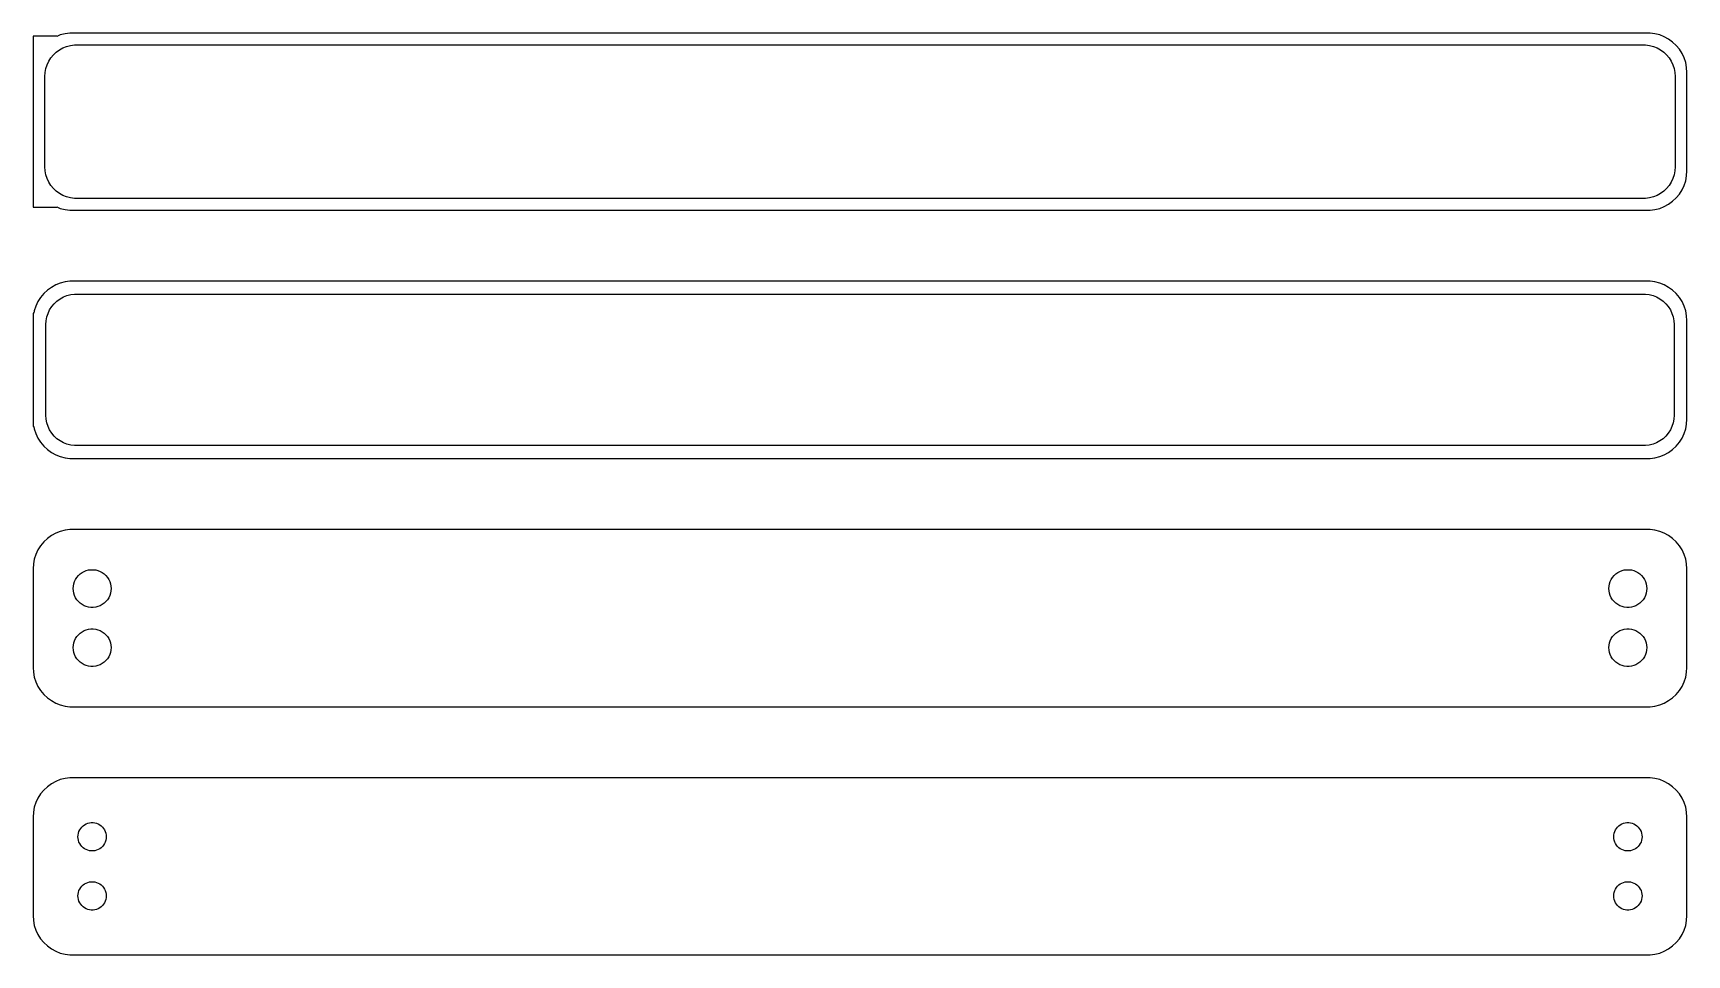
# Model space of a CAD drawing. Header units: metres. Extents: x -105 to 105, y 83 to 200.
import ezdxf

# ---------------------------------------------------------------- set-up
doc = ezdxf.new("R2010")
doc.units = ezdxf.units.M

msp = doc.modelspace()

# ---------------------------------------------------------------- linework, layer by layer
for p, q in [((-102, 199.865), (-105, 199.865)), ((-105, 199.865), (-105, 178.135)), ((-101.545, 200.005), (-102, 199.825)), ((-102, 199.825), (-102, 199.865)), ((-100.937, 200.161), (-101.545, 200.005)), ((-100.314, 200.24), (-100.937, 200.161)), ((100.314, 200.24), (-100.314, 200.24)), ((100.937, 200.161), (100.314, 200.24)), ((101.545, 200.005), (100.937, 200.161)), ((102.129, 199.774), (101.545, 200.005)), ((102.679, 199.472), (102.129, 199.774)), ((-102.736, 197.101), (-102.416, 197.488)), ((-102.416, 197.488), (-102.05, 197.832)), ((-102.05, 197.832), (-101.643, 198.127)), ((-101.643, 198.127), (-101.203, 198.369)), ((-101.203, 198.369), (-100.736, 198.554)), ((-100.736, 198.554), (-100.25, 198.679)), ((-100.25, 198.679), (-99.7512, 198.742)), ((-99.7512, 198.742), (99.7512, 198.742)), ((99.7512, 198.742), (100.25, 198.679)), ((100.25, 198.679), (100.736, 198.554)), ((100.736, 198.554), (101.203, 198.369)), ((101.203, 198.369), (101.643, 198.127)), ((101.643, 198.127), (102.05, 197.832)), ((102.05, 197.832), (102.416, 197.488)), ((102.416, 197.488), (102.736, 197.101)), ((103.187, 199.103), (102.679, 199.472)), ((103.645, 198.673), (103.187, 199.103)), ((104.045, 198.189), (103.645, 198.673)), ((104.382, 197.659), (104.045, 198.189)), ((104.649, 197.091), (104.382, 197.659)), ((-103.468, 195.251), (-103.374, 195.745)), ((-103.374, 195.745), (-103.219, 196.222)), ((-103.219, 196.222), (-103.005, 196.677)), ((-103.005, 196.677), (-102.736, 197.101)), ((102.736, 197.101), (103.005, 196.677)), ((103.005, 196.677), (103.219, 196.222)), ((103.219, 196.222), (103.374, 195.745)), ((103.374, 195.745), (103.468, 195.251)), ((104.843, 196.493), (104.649, 197.091)), ((104.961, 195.877), (104.843, 196.493)), ((105, 195.25), (104.961, 195.877)), ((-103.5, 194.75), (-103.468, 195.251)), ((-103.5, 183.25), (-103.5, 194.75)), ((103.468, 195.251), (103.5, 194.75)), ((103.5, 194.75), (103.5, 183.25)), ((105, 182.75), (105, 195.25)), ((-103.468, 182.749), (-103.5, 183.25)), ((-103.374, 182.255), (-103.468, 182.749)), ((103.468, 182.749), (103.374, 182.255)), ((103.5, 183.25), (103.468, 182.749)), ((104.961, 182.123), (105, 182.75)), ((-103.219, 181.778), (-103.374, 182.255)), ((-103.005, 181.323), (-103.219, 181.778)), ((-102.736, 180.899), (-103.005, 181.323)), ((-102.416, 180.512), (-102.736, 180.899)), ((102.736, 180.899), (102.416, 180.512)), ((103.005, 181.323), (102.736, 180.899)), ((103.219, 181.778), (103.005, 181.323)), ((103.374, 182.255), (103.219, 181.778)), ((104.382, 180.341), (104.649, 180.909)), ((104.649, 180.909), (104.843, 181.507)), ((104.843, 181.507), (104.961, 182.123)), ((-102.05, 180.168), (-102.416, 180.512)), ((-101.643, 179.873), (-102.05, 180.168)), ((-101.203, 179.631), (-101.643, 179.873)), ((-100.736, 179.446), (-101.203, 179.631)), ((-100.25, 179.321), (-100.736, 179.446)), ((-99.7512, 179.258), (-100.25, 179.321)), ((99.7512, 179.258), (-99.7512, 179.258)), ((100.25, 179.321), (99.7512, 179.258)), ((100.736, 179.446), (100.25, 179.321)), ((101.203, 179.631), (100.736, 179.446)), ((101.643, 179.873), (101.203, 179.631)), ((102.05, 180.168), (101.643, 179.873)), ((102.416, 180.512), (102.05, 180.168)), ((102.129, 178.226), (102.679, 178.528)), ((102.679, 178.528), (103.187, 178.897)), ((103.187, 178.897), (103.645, 179.327)), ((103.645, 179.327), (104.045, 179.811)), ((104.045, 179.811), (104.382, 180.341)), ((-105, 178.135), (-102, 178.135)), ((-102, 178.135), (-102, 178.175)), ((-102, 178.175), (-101.545, 177.995)), ((-101.545, 177.995), (-100.937, 177.839)), ((-100.937, 177.839), (-100.314, 177.76)), ((-100.314, 177.76), (100.314, 177.76)), ((100.314, 177.76), (100.937, 177.839)), ((100.937, 177.839), (101.545, 177.995)), ((101.545, 177.995), (102.129, 178.226)), ((-102.129, 168.274), (-102.679, 167.972)), ((-101.545, 168.505), (-102.129, 168.274)), ((-100.937, 168.661), (-101.545, 168.505)), ((-100.314, 168.74), (-100.937, 168.661)), ((100.314, 168.74), (-100.314, 168.74)), ((100.937, 168.661), (100.314, 168.74)), ((101.545, 168.505), (100.937, 168.661)), ((102.129, 168.274), (101.545, 168.505)), ((102.679, 167.972), (102.129, 168.274)), ((-104.382, 166.159), (-104.649, 165.591)), ((-104.045, 166.689), (-104.382, 166.159)), ((-103.645, 167.173), (-104.045, 166.689)), ((-103.187, 167.603), (-103.645, 167.173)), ((-102.679, 167.972), (-103.187, 167.603)), ((-102.633, 165.526), (-102.323, 165.901)), ((-102.323, 165.901), (-101.969, 166.234)), ((-101.969, 166.234), (-101.575, 166.52)), ((-101.575, 166.52), (-101.149, 166.754)), ((-101.149, 166.754), (-100.697, 166.933)), ((-100.697, 166.933), (-100.226, 167.054)), ((-100.226, 167.054), (-99.7432, 167.115)), ((-99.7432, 167.115), (99.7432, 167.115)), ((99.7432, 167.115), (100.226, 167.054)), ((100.226, 167.054), (100.697, 166.933)), ((100.697, 166.933), (101.149, 166.754)), ((101.149, 166.754), (101.575, 166.52)), ((101.575, 166.52), (101.969, 166.234)), ((101.969, 166.234), (102.323, 165.901)), ((102.323, 165.901), (102.633, 165.526)), ((103.187, 167.603), (102.679, 167.972)), ((103.645, 167.173), (103.187, 167.603)), ((104.045, 166.689), (103.645, 167.173)), ((104.382, 166.159), (104.045, 166.689)), ((104.649, 165.591), (104.382, 166.159)), ((-104.9, 164.694), (-105, 164.694)), ((-105, 164.694), (-105, 150.306)), ((-104.843, 164.993), (-104.9, 164.694)), ((-104.649, 165.591), (-104.843, 164.993)), ((-103.342, 163.735), (-103.251, 164.213)), ((-103.251, 164.213), (-103.101, 164.676)), ((-103.101, 164.676), (-102.894, 165.116)), ((-102.894, 165.116), (-102.633, 165.526)), ((102.633, 165.526), (102.894, 165.116)), ((102.894, 165.116), (103.101, 164.676)), ((103.101, 164.676), (103.251, 164.213)), ((103.251, 164.213), (103.342, 163.735)), ((104.843, 164.993), (104.649, 165.591)), ((104.961, 164.377), (104.843, 164.993)), ((105, 163.75), (104.961, 164.377)), ((-103.373, 163.25), (-103.342, 163.735)), ((-103.373, 151.75), (-103.373, 163.25)), ((103.342, 163.735), (103.373, 163.25)), ((103.373, 163.25), (103.373, 151.75)), ((105, 151.25), (105, 163.75)), ((-103.342, 151.265), (-103.373, 151.75)), ((-103.251, 150.787), (-103.342, 151.265)), ((103.342, 151.265), (103.251, 150.787)), ((103.373, 151.75), (103.342, 151.265)), ((104.961, 150.623), (105, 151.25)), ((-105, 150.306), (-104.9, 150.306)), ((-104.9, 150.306), (-104.843, 150.007)), ((-104.843, 150.007), (-104.649, 149.409)), ((-104.649, 149.409), (-104.382, 148.841)), ((-103.101, 150.324), (-103.251, 150.787)), ((-102.894, 149.884), (-103.101, 150.324)), ((-102.633, 149.474), (-102.894, 149.884)), ((-102.323, 149.099), (-102.633, 149.474)), ((102.633, 149.474), (102.323, 149.099)), ((102.894, 149.884), (102.633, 149.474)), ((103.101, 150.324), (102.894, 149.884)), ((103.251, 150.787), (103.101, 150.324)), ((104.382, 148.841), (104.649, 149.409)), ((104.649, 149.409), (104.843, 150.007)), ((104.843, 150.007), (104.961, 150.623)), ((-104.382, 148.841), (-104.045, 148.311)), ((-104.045, 148.311), (-103.645, 147.827)), ((-103.645, 147.827), (-103.187, 147.397)), ((-103.187, 147.397), (-102.679, 147.028)), ((-102.679, 147.028), (-102.129, 146.726)), ((-101.969, 148.766), (-102.323, 149.099)), ((-101.575, 148.48), (-101.969, 148.766)), ((-101.149, 148.246), (-101.575, 148.48)), ((-100.697, 148.067), (-101.149, 148.246)), ((-100.226, 147.946), (-100.697, 148.067)), ((-99.7432, 147.885), (-100.226, 147.946)), ((99.7432, 147.885), (-99.7432, 147.885)), ((100.226, 147.946), (99.7432, 147.885)), ((100.697, 148.067), (100.226, 147.946)), ((101.149, 148.246), (100.697, 148.067)), ((101.575, 148.48), (101.149, 148.246)), ((101.969, 148.766), (101.575, 148.48)), ((102.323, 149.099), (101.969, 148.766)), ((102.129, 146.726), (102.679, 147.028)), ((102.679, 147.028), (103.187, 147.397)), ((103.187, 147.397), (103.645, 147.827)), ((103.645, 147.827), (104.045, 148.311)), ((104.045, 148.311), (104.382, 148.841)), ((-102.129, 146.726), (-101.545, 146.495)), ((-101.545, 146.495), (-100.937, 146.339)), ((-100.937, 146.339), (-100.314, 146.26)), ((-100.314, 146.26), (100.314, 146.26)), ((100.314, 146.26), (100.937, 146.339)), ((100.937, 146.339), (101.545, 146.495)), ((101.545, 146.495), (102.129, 146.726)), ((-102.129, 136.774), (-102.679, 136.472)), ((-101.545, 137.005), (-102.129, 136.774)), ((-100.937, 137.161), (-101.545, 137.005)), ((-100.314, 137.24), (-100.937, 137.161)), ((100.314, 137.24), (-100.314, 137.24)), ((100.937, 137.161), (100.314, 137.24)), ((101.545, 137.005), (100.937, 137.161)), ((102.129, 136.774), (101.545, 137.005)), ((102.679, 136.472), (102.129, 136.774)), ((-104.382, 134.659), (-104.649, 134.091)), ((-104.045, 135.189), (-104.382, 134.659)), ((-103.645, 135.673), (-104.045, 135.189)), ((-103.187, 136.103), (-103.645, 135.673)), ((-102.679, 136.472), (-103.187, 136.103)), ((103.187, 136.103), (102.679, 136.472)), ((103.645, 135.673), (103.187, 136.103)), ((104.045, 135.189), (103.645, 135.673)), ((104.382, 134.659), (104.045, 135.189)), ((104.649, 134.091), (104.382, 134.659)), ((-104.961, 132.877), (-105, 132.25)), ((-104.843, 133.493), (-104.961, 132.877)), ((-104.649, 134.091), (-104.843, 133.493)), ((104.843, 133.493), (104.649, 134.091)), ((104.961, 132.877), (104.843, 133.493)), ((105, 132.25), (104.961, 132.877)), ((-105, 132.25), (-105, 119.75)), ((-99.8811, 130.051), (-99.8246, 130.347)), ((-99.8246, 130.347), (-99.7315, 130.633)), ((-99.7315, 130.633), (-99.6031, 130.906)), ((-99.6031, 130.906), (-99.4416, 131.161)), ((-99.4416, 131.161), (-99.2495, 131.393)), ((-99.2495, 131.393), (-99.0298, 131.599)), ((-99.0298, 131.599), (-98.786, 131.776)), ((-98.786, 131.776), (-98.5219, 131.922)), ((-98.5219, 131.922), (-98.2416, 132.033)), ((-98.2416, 132.033), (-97.9497, 132.107)), ((-97.9497, 132.107), (-97.6507, 132.145)), ((-97.6507, 132.145), (-97.3493, 132.145)), ((-97.3493, 132.145), (-97.0503, 132.107)), ((-97.0503, 132.107), (-96.7584, 132.033)), ((-96.7584, 132.033), (-96.4781, 131.922)), ((-96.4781, 131.922), (-96.214, 131.776)), ((-96.214, 131.776), (-95.9702, 131.599)), ((-95.9702, 131.599), (-95.7505, 131.393)), ((-95.7505, 131.393), (-95.5583, 131.161)), ((-95.5583, 131.161), (-95.3969, 130.906)), ((-95.3969, 130.906), (-95.2685, 130.633)), ((-95.2685, 130.633), (-95.1754, 130.347)), ((-95.1754, 130.347), (-95.1189, 130.051)), ((95.1189, 130.051), (95.1754, 130.347)), ((95.1754, 130.347), (95.2685, 130.633)), ((95.2685, 130.633), (95.3969, 130.906)), ((95.3969, 130.906), (95.5583, 131.161)), ((95.5583, 131.161), (95.7505, 131.393)), ((95.7505, 131.393), (95.9702, 131.599)), ((95.9702, 131.599), (96.214, 131.776)), ((96.214, 131.776), (96.4781, 131.922)), ((96.4781, 131.922), (96.7584, 132.033)), ((96.7584, 132.033), (97.0503, 132.107)), ((97.0503, 132.107), (97.3493, 132.145)), ((97.3493, 132.145), (97.6507, 132.145)), ((97.6507, 132.145), (97.9497, 132.107)), ((97.9497, 132.107), (98.2416, 132.033)), ((98.2416, 132.033), (98.5219, 131.922)), ((98.5219, 131.922), (98.786, 131.776)), ((98.786, 131.776), (99.0298, 131.599)), ((99.0298, 131.599), (99.2495, 131.393)), ((99.2495, 131.393), (99.4416, 131.161)), ((99.4416, 131.161), (99.6031, 130.906)), ((99.6031, 130.906), (99.7315, 130.633)), ((99.7315, 130.633), (99.8246, 130.347)), ((99.8246, 130.347), (99.8811, 130.051)), ((105, 119.75), (105, 132.25)), ((-99.9, 129.75), (-99.8811, 130.051)), ((-99.8811, 129.449), (-99.9, 129.75)), ((-99.8246, 129.153), (-99.8811, 129.449)), ((-99.7315, 128.867), (-99.8246, 129.153)), ((-99.6031, 128.594), (-99.7315, 128.867)), ((-99.4416, 128.339), (-99.6031, 128.594)), ((-99.2495, 128.107), (-99.4416, 128.339)), ((-99.0298, 127.901), (-99.2495, 128.107)), ((-95.7505, 128.107), (-95.9702, 127.901)), ((-95.5583, 128.339), (-95.7505, 128.107)), ((-95.3969, 128.594), (-95.5583, 128.339)), ((-95.2685, 128.867), (-95.3969, 128.594)), ((-95.1754, 129.153), (-95.2685, 128.867)), ((-95.1189, 129.449), (-95.1754, 129.153)), ((-95.1189, 130.051), (-95.1, 129.75)), ((-95.1, 129.75), (-95.1189, 129.449)), ((95.1, 129.75), (95.1189, 130.051)), ((95.1189, 129.449), (95.1, 129.75)), ((95.1754, 129.153), (95.1189, 129.449)), ((95.2685, 128.867), (95.1754, 129.153)), ((95.3969, 128.594), (95.2685, 128.867)), ((95.5583, 128.339), (95.3969, 128.594)), ((95.7505, 128.107), (95.5583, 128.339)), ((95.9702, 127.901), (95.7505, 128.107)), ((99.2495, 128.107), (99.0298, 127.901)), ((99.4416, 128.339), (99.2495, 128.107)), ((99.6031, 128.594), (99.4416, 128.339)), ((99.7315, 128.867), (99.6031, 128.594)), ((99.8246, 129.153), (99.7315, 128.867)), ((99.8811, 129.449), (99.8246, 129.153)), ((99.8811, 130.051), (99.9, 129.75)), ((99.9, 129.75), (99.8811, 129.449)), ((-98.786, 127.724), (-99.0298, 127.901)), ((-98.5219, 127.578), (-98.786, 127.724)), ((-98.2416, 127.467), (-98.5219, 127.578)), ((-97.9497, 127.393), (-98.2416, 127.467)), ((-97.6507, 127.355), (-97.9497, 127.393)), ((-97.3493, 127.355), (-97.6507, 127.355)), ((-97.0503, 127.393), (-97.3493, 127.355)), ((-96.7584, 127.467), (-97.0503, 127.393)), ((-96.4781, 127.578), (-96.7584, 127.467)), ((-96.214, 127.724), (-96.4781, 127.578)), ((-95.9702, 127.901), (-96.214, 127.724)), ((96.214, 127.724), (95.9702, 127.901)), ((96.4781, 127.578), (96.214, 127.724)), ((96.7584, 127.467), (96.4781, 127.578)), ((97.0503, 127.393), (96.7584, 127.467)), ((97.3493, 127.355), (97.0503, 127.393)), ((97.6507, 127.355), (97.3493, 127.355)), ((97.9497, 127.393), (97.6507, 127.355)), ((98.2416, 127.467), (97.9497, 127.393)), ((98.5219, 127.578), (98.2416, 127.467)), ((98.786, 127.724), (98.5219, 127.578)), ((99.0298, 127.901), (98.786, 127.724)), ((-99.2495, 123.893), (-99.0298, 124.099)), ((-99.0298, 124.099), (-98.786, 124.276)), ((-98.786, 124.276), (-98.5219, 124.422)), ((-98.5219, 124.422), (-98.2416, 124.533)), ((-98.2416, 124.533), (-97.9497, 124.607)), ((-97.9497, 124.607), (-97.6507, 124.645)), ((-97.6507, 124.645), (-97.3493, 124.645)), ((-97.3493, 124.645), (-97.0503, 124.607)), ((-97.0503, 124.607), (-96.7584, 124.533)), ((-96.7584, 124.533), (-96.4781, 124.422)), ((-96.4781, 124.422), (-96.214, 124.276)), ((-96.214, 124.276), (-95.9702, 124.099)), ((-95.9702, 124.099), (-95.7505, 123.893)), ((95.7505, 123.893), (95.9702, 124.099)), ((95.9702, 124.099), (96.214, 124.276)), ((96.214, 124.276), (96.4781, 124.422)), ((96.4781, 124.422), (96.7584, 124.533)), ((96.7584, 124.533), (97.0503, 124.607)), ((97.0503, 124.607), (97.3493, 124.645)), ((97.3493, 124.645), (97.6507, 124.645)), ((97.6507, 124.645), (97.9497, 124.607)), ((97.9497, 124.607), (98.2416, 124.533)), ((98.2416, 124.533), (98.5219, 124.422)), ((98.5219, 124.422), (98.786, 124.276)), ((98.786, 124.276), (99.0298, 124.099)), ((99.0298, 124.099), (99.2495, 123.893)), ((-99.9, 122.25), (-99.8811, 122.551)), ((-99.8811, 121.949), (-99.9, 122.25)), ((-99.8811, 122.551), (-99.8246, 122.847)), ((-99.8246, 121.653), (-99.8811, 121.949)), ((-99.8246, 122.847), (-99.7315, 123.133)), ((-99.7315, 123.133), (-99.6031, 123.406)), ((-99.6031, 123.406), (-99.4416, 123.661)), ((-99.4416, 123.661), (-99.2495, 123.893)), ((-95.7505, 123.893), (-95.5583, 123.661)), ((-95.5583, 123.661), (-95.3969, 123.406)), ((-95.3969, 123.406), (-95.2685, 123.133)), ((-95.2685, 123.133), (-95.1754, 122.847)), ((-95.1754, 122.847), (-95.1189, 122.551)), ((-95.1189, 121.949), (-95.1754, 121.653)), ((-95.1189, 122.551), (-95.1, 122.25)), ((-95.1, 122.25), (-95.1189, 121.949)), ((95.1, 122.25), (95.1189, 122.551)), ((95.1189, 121.949), (95.1, 122.25)), ((95.1189, 122.551), (95.1754, 122.847)), ((95.1754, 121.653), (95.1189, 121.949)), ((95.1754, 122.847), (95.2685, 123.133)), ((95.2685, 123.133), (95.3969, 123.406)), ((95.3969, 123.406), (95.5583, 123.661)), ((95.5583, 123.661), (95.7505, 123.893)), ((99.2495, 123.893), (99.4416, 123.661)), ((99.4416, 123.661), (99.6031, 123.406)), ((99.6031, 123.406), (99.7315, 123.133)), ((99.7315, 123.133), (99.8246, 122.847)), ((99.8246, 122.847), (99.8811, 122.551)), ((99.8811, 121.949), (99.8246, 121.653)), ((99.8811, 122.551), (99.9, 122.25)), ((99.9, 122.25), (99.8811, 121.949)), ((-105, 119.75), (-104.961, 119.123)), ((-99.7315, 121.367), (-99.8246, 121.653)), ((-99.6031, 121.094), (-99.7315, 121.367)), ((-99.4416, 120.839), (-99.6031, 121.094)), ((-99.2495, 120.607), (-99.4416, 120.839)), ((-99.0298, 120.401), (-99.2495, 120.607)), ((-98.786, 120.224), (-99.0298, 120.401)), ((-98.5219, 120.078), (-98.786, 120.224)), ((-98.2416, 119.967), (-98.5219, 120.078)), ((-97.9497, 119.893), (-98.2416, 119.967)), ((-97.6507, 119.855), (-97.9497, 119.893)), ((-97.3493, 119.855), (-97.6507, 119.855)), ((-97.0503, 119.893), (-97.3493, 119.855)), ((-96.7584, 119.967), (-97.0503, 119.893)), ((-96.4781, 120.078), (-96.7584, 119.967)), ((-96.214, 120.224), (-96.4781, 120.078)), ((-95.9702, 120.401), (-96.214, 120.224)), ((-95.7505, 120.607), (-95.9702, 120.401)), ((-95.5583, 120.839), (-95.7505, 120.607)), ((-95.3969, 121.094), (-95.5583, 120.839)), ((-95.2685, 121.367), (-95.3969, 121.094)), ((-95.1754, 121.653), (-95.2685, 121.367)), ((95.2685, 121.367), (95.1754, 121.653)), ((95.3969, 121.094), (95.2685, 121.367)), ((95.5583, 120.839), (95.3969, 121.094)), ((95.7505, 120.607), (95.5583, 120.839)), ((95.9702, 120.401), (95.7505, 120.607)), ((96.214, 120.224), (95.9702, 120.401)), ((96.4781, 120.078), (96.214, 120.224)), ((96.7584, 119.967), (96.4781, 120.078)), ((97.0503, 119.893), (96.7584, 119.967)), ((97.3493, 119.855), (97.0503, 119.893)), ((97.6507, 119.855), (97.3493, 119.855)), ((97.9497, 119.893), (97.6507, 119.855)), ((98.2416, 119.967), (97.9497, 119.893)), ((98.5219, 120.078), (98.2416, 119.967)), ((98.786, 120.224), (98.5219, 120.078)), ((99.0298, 120.401), (98.786, 120.224)), ((99.2495, 120.607), (99.0298, 120.401)), ((99.4416, 120.839), (99.2495, 120.607)), ((99.6031, 121.094), (99.4416, 120.839)), ((99.7315, 121.367), (99.6031, 121.094)), ((99.8246, 121.653), (99.7315, 121.367)), ((104.961, 119.123), (105, 119.75)), ((-104.961, 119.123), (-104.843, 118.507)), ((-104.843, 118.507), (-104.649, 117.909)), ((-104.649, 117.909), (-104.382, 117.341)), ((104.382, 117.341), (104.649, 117.909)), ((104.649, 117.909), (104.843, 118.507)), ((104.843, 118.507), (104.961, 119.123)), ((-104.382, 117.341), (-104.045, 116.811)), ((-104.045, 116.811), (-103.645, 116.327)), ((-103.645, 116.327), (-103.187, 115.897)), ((-103.187, 115.897), (-102.679, 115.528)), ((-102.679, 115.528), (-102.129, 115.226)), ((102.129, 115.226), (102.679, 115.528)), ((102.679, 115.528), (103.187, 115.897)), ((103.187, 115.897), (103.645, 116.327)), ((103.645, 116.327), (104.045, 116.811)), ((104.045, 116.811), (104.382, 117.341)), ((-102.129, 115.226), (-101.545, 114.995)), ((-101.545, 114.995), (-100.937, 114.839)), ((-100.937, 114.839), (-100.314, 114.76)), ((-100.314, 114.76), (100.314, 114.76)), ((100.314, 114.76), (100.937, 114.839)), ((100.937, 114.839), (101.545, 114.995)), ((101.545, 114.995), (102.129, 115.226)), ((-102.129, 105.274), (-102.679, 104.972)), ((-101.545, 105.505), (-102.129, 105.274)), ((-100.937, 105.661), (-101.545, 105.505)), ((-100.314, 105.74), (-100.937, 105.661)), ((100.314, 105.74), (-100.314, 105.74)), ((100.937, 105.661), (100.314, 105.74)), ((101.545, 105.505), (100.937, 105.661)), ((102.129, 105.274), (101.545, 105.505)), ((102.679, 104.972), (102.129, 105.274)), ((-104.382, 103.159), (-104.649, 102.591)), ((-104.045, 103.689), (-104.382, 103.159)), ((-103.645, 104.173), (-104.045, 103.689)), ((-103.187, 104.603), (-103.645, 104.173)), ((-102.679, 104.972), (-103.187, 104.603)), ((103.187, 104.603), (102.679, 104.972)), ((103.645, 104.173), (103.187, 104.603)), ((104.045, 103.689), (103.645, 104.173)), ((104.382, 103.159), (104.045, 103.689)), ((104.649, 102.591), (104.382, 103.159)), ((-104.961, 101.377), (-105, 100.75)), ((-104.843, 101.993), (-104.961, 101.377)), ((-104.649, 102.591), (-104.843, 101.993)), ((104.843, 101.993), (104.649, 102.591)), ((104.961, 101.377), (104.843, 101.993)), ((105, 100.75), (104.961, 101.377)), ((-105, 100.75), (-105, 88.25)), ((-99.2434, 98.6976), (-99.1736, 98.9126)), ((-99.1736, 98.9126), (-99.0773, 99.1171)), ((-99.0773, 99.1171), (-98.9562, 99.308)), ((-98.9562, 99.308), (-98.8121, 99.4822)), ((-98.8121, 99.4822), (-98.6474, 99.6369)), ((-98.6474, 99.6369), (-98.4645, 99.7698)), ((-98.4645, 99.7698), (-98.2664, 99.8787)), ((-98.2664, 99.8787), (-98.0562, 99.9619)), ((-98.0562, 99.9619), (-97.8373, 100.018)), ((-97.8373, 100.018), (-97.613, 100.046)), ((-97.613, 100.046), (-97.387, 100.046)), ((-97.387, 100.046), (-97.1627, 100.018)), ((-97.1627, 100.018), (-96.9438, 99.9619)), ((-96.9438, 99.9619), (-96.7336, 99.8787)), ((-96.7336, 99.8787), (-96.5355, 99.7698)), ((-96.5355, 99.7698), (-96.3526, 99.6369)), ((-96.3526, 99.6369), (-96.1879, 99.4822)), ((-96.1879, 99.4822), (-96.0438, 99.308)), ((-96.0438, 99.308), (-95.9226, 99.1171)), ((-95.9226, 99.1171), (-95.8264, 98.9126)), ((-95.8264, 98.9126), (-95.7565, 98.6976)), ((95.7565, 98.6976), (95.8264, 98.9126)), ((95.8264, 98.9126), (95.9226, 99.1171)), ((95.9226, 99.1171), (96.0438, 99.308)), ((96.0438, 99.308), (96.1879, 99.4822)), ((96.1879, 99.4822), (96.3526, 99.6369)), ((96.3526, 99.6369), (96.5355, 99.7698)), ((96.5355, 99.7698), (96.7336, 99.8787)), ((96.7336, 99.8787), (96.9438, 99.9619)), ((96.9438, 99.9619), (97.1627, 100.018)), ((97.1627, 100.018), (97.387, 100.046)), ((97.387, 100.046), (97.613, 100.046)), ((97.613, 100.046), (97.8373, 100.018)), ((97.8373, 100.018), (98.0562, 99.9619)), ((98.0562, 99.9619), (98.2664, 99.8787)), ((98.2664, 99.8787), (98.4645, 99.7698)), ((98.4645, 99.7698), (98.6474, 99.6369)), ((98.6474, 99.6369), (98.8121, 99.4822)), ((98.8121, 99.4822), (98.9562, 99.308)), ((98.9562, 99.308), (99.0773, 99.1171)), ((99.0773, 99.1171), (99.1736, 98.9126)), ((99.1736, 98.9126), (99.2434, 98.6976)), ((105, 88.25), (105, 100.75)), ((-99.3, 98.25), (-99.2858, 98.4756)), ((-99.2858, 98.0244), (-99.3, 98.25)), ((-99.2858, 98.4756), (-99.2434, 98.6976)), ((-99.2434, 97.8024), (-99.2858, 98.0244)), ((-99.1736, 97.5874), (-99.2434, 97.8024)), ((-99.0773, 97.3828), (-99.1736, 97.5874)), ((-98.9562, 97.192), (-99.0773, 97.3828)), ((-98.8121, 97.0178), (-98.9562, 97.192)), ((-98.6474, 96.8631), (-98.8121, 97.0178)), ((-98.4645, 96.7302), (-98.6474, 96.8631)), ((-98.2664, 96.6213), (-98.4645, 96.7302)), ((-98.0562, 96.5381), (-98.2664, 96.6213)), ((-96.7336, 96.6213), (-96.9438, 96.5381)), ((-96.5355, 96.7302), (-96.7336, 96.6213)), ((-96.3526, 96.8631), (-96.5355, 96.7302)), ((-96.1879, 97.0178), (-96.3526, 96.8631)), ((-96.0438, 97.192), (-96.1879, 97.0178)), ((-95.9226, 97.3828), (-96.0438, 97.192)), ((-95.8264, 97.5874), (-95.9226, 97.3828)), ((-95.7565, 97.8024), (-95.8264, 97.5874)), ((-95.7565, 98.6976), (-95.7142, 98.4756)), ((-95.7142, 98.0244), (-95.7565, 97.8024)), ((-95.7142, 98.4756), (-95.7, 98.25)), ((-95.7, 98.25), (-95.7142, 98.0244)), ((95.7, 98.25), (95.7142, 98.4756)), ((95.7142, 98.0244), (95.7, 98.25)), ((95.7142, 98.4756), (95.7565, 98.6976)), ((95.7565, 97.8024), (95.7142, 98.0244)), ((95.8264, 97.5874), (95.7565, 97.8024)), ((95.9226, 97.3828), (95.8264, 97.5874)), ((96.0438, 97.192), (95.9226, 97.3828)), ((96.1879, 97.0178), (96.0438, 97.192)), ((96.3526, 96.8631), (96.1879, 97.0178)), ((96.5355, 96.7302), (96.3526, 96.8631)), ((96.7336, 96.6213), (96.5355, 96.7302)), ((96.9438, 96.5381), (96.7336, 96.6213)), ((98.2664, 96.6213), (98.0562, 96.5381)), ((98.4645, 96.7302), (98.2664, 96.6213)), ((98.6474, 96.8631), (98.4645, 96.7302)), ((98.8121, 97.0178), (98.6474, 96.8631)), ((98.9562, 97.192), (98.8121, 97.0178)), ((99.0773, 97.3828), (98.9562, 97.192)), ((99.1736, 97.5874), (99.0773, 97.3828)), ((99.2434, 97.8024), (99.1736, 97.5874)), ((99.2434, 98.6976), (99.2858, 98.4756)), ((99.2858, 98.0244), (99.2434, 97.8024)), ((99.2858, 98.4756), (99.3, 98.25)), ((99.3, 98.25), (99.2858, 98.0244)), ((-97.8373, 96.4819), (-98.0562, 96.5381)), ((-97.613, 96.4536), (-97.8373, 96.4819)), ((-97.387, 96.4536), (-97.613, 96.4536)), ((-97.1627, 96.4819), (-97.387, 96.4536)), ((-96.9438, 96.5381), (-97.1627, 96.4819)), ((97.1627, 96.4819), (96.9438, 96.5381)), ((97.387, 96.4536), (97.1627, 96.4819)), ((97.613, 96.4536), (97.387, 96.4536)), ((97.8373, 96.4819), (97.613, 96.4536)), ((98.0562, 96.5381), (97.8373, 96.4819)), ((-98.2664, 92.3787), (-98.0562, 92.4619)), ((-98.0562, 92.4619), (-97.8373, 92.5181)), ((-97.8373, 92.5181), (-97.613, 92.5464)), ((-97.613, 92.5464), (-97.387, 92.5464)), ((-97.387, 92.5464), (-97.1627, 92.5181)), ((-97.1627, 92.5181), (-96.9438, 92.4619)), ((-96.9438, 92.4619), (-96.7336, 92.3787)), ((96.7336, 92.3787), (96.9438, 92.4619)), ((96.9438, 92.4619), (97.1627, 92.5181)), ((97.1627, 92.5181), (97.387, 92.5464)), ((97.387, 92.5464), (97.613, 92.5464)), ((97.613, 92.5464), (97.8373, 92.5181)), ((97.8373, 92.5181), (98.0562, 92.4619)), ((98.0562, 92.4619), (98.2664, 92.3787)), ((-99.3, 90.75), (-99.2858, 90.9756)), ((-99.2858, 90.5244), (-99.3, 90.75)), ((-99.2858, 90.9756), (-99.2434, 91.1976)), ((-99.2434, 90.3024), (-99.2858, 90.5244)), ((-99.2434, 91.1976), (-99.1736, 91.4126)), ((-99.1736, 90.0874), (-99.2434, 90.3024)), ((-99.1736, 91.4126), (-99.0773, 91.6172)), ((-99.0773, 91.6172), (-98.9562, 91.808)), ((-98.9562, 91.808), (-98.8121, 91.9822)), ((-98.8121, 91.9822), (-98.6474, 92.1369)), ((-98.6474, 92.1369), (-98.4645, 92.2698)), ((-98.4645, 92.2698), (-98.2664, 92.3787)), ((-96.7336, 92.3787), (-96.5355, 92.2698)), ((-96.5355, 92.2698), (-96.3526, 92.1369)), ((-96.3526, 92.1369), (-96.1879, 91.9822)), ((-96.1879, 91.9822), (-96.0438, 91.808)), ((-96.0438, 91.808), (-95.9226, 91.6172)), ((-95.9226, 91.6172), (-95.8264, 91.4126)), ((-95.8264, 91.4126), (-95.7565, 91.1976)), ((-95.7565, 90.3024), (-95.8264, 90.0874)), ((-95.7565, 91.1976), (-95.7142, 90.9756)), ((-95.7142, 90.5244), (-95.7565, 90.3024)), ((-95.7142, 90.9756), (-95.7, 90.75)), ((-95.7, 90.75), (-95.7142, 90.5244)), ((95.7, 90.75), (95.7142, 90.9756)), ((95.7142, 90.5244), (95.7, 90.75)), ((95.7142, 90.9756), (95.7565, 91.1976)), ((95.7565, 90.3024), (95.7142, 90.5244)), ((95.7565, 91.1976), (95.8264, 91.4126)), ((95.8264, 90.0874), (95.7565, 90.3024)), ((95.8264, 91.4126), (95.9226, 91.6172)), ((95.9226, 91.6172), (96.0438, 91.808)), ((96.0438, 91.808), (96.1879, 91.9822)), ((96.1879, 91.9822), (96.3526, 92.1369)), ((96.3526, 92.1369), (96.5355, 92.2698)), ((96.5355, 92.2698), (96.7336, 92.3787)), ((98.2664, 92.3787), (98.4645, 92.2698)), ((98.4645, 92.2698), (98.6474, 92.1369)), ((98.6474, 92.1369), (98.8121, 91.9822)), ((98.8121, 91.9822), (98.9562, 91.808)), ((98.9562, 91.808), (99.0773, 91.6172)), ((99.0773, 91.6172), (99.1736, 91.4126)), ((99.1736, 91.4126), (99.2434, 91.1976)), ((99.2434, 90.3024), (99.1736, 90.0874)), ((99.2434, 91.1976), (99.2858, 90.9756)), ((99.2858, 90.5244), (99.2434, 90.3024)), ((99.2858, 90.9756), (99.3, 90.75)), ((99.3, 90.75), (99.2858, 90.5244)), ((-105, 88.25), (-104.961, 87.6233)), ((-99.0773, 89.8829), (-99.1736, 90.0874)), ((-98.9562, 89.692), (-99.0773, 89.8829)), ((-98.8121, 89.5178), (-98.9562, 89.692)), ((-98.6474, 89.3631), (-98.8121, 89.5178)), ((-98.4645, 89.2302), (-98.6474, 89.3631)), ((-98.2664, 89.1213), (-98.4645, 89.2302)), ((-98.0562, 89.0381), (-98.2664, 89.1213)), ((-97.8373, 88.9819), (-98.0562, 89.0381)), ((-97.613, 88.9536), (-97.8373, 88.9819)), ((-97.387, 88.9536), (-97.613, 88.9536)), ((-97.1627, 88.9819), (-97.387, 88.9536)), ((-96.9438, 89.0381), (-97.1627, 88.9819)), ((-96.7336, 89.1213), (-96.9438, 89.0381)), ((-96.5355, 89.2302), (-96.7336, 89.1213)), ((-96.3526, 89.3631), (-96.5355, 89.2302)), ((-96.1879, 89.5178), (-96.3526, 89.3631)), ((-96.0438, 89.692), (-96.1879, 89.5178)), ((-95.9226, 89.8829), (-96.0438, 89.692)), ((-95.8264, 90.0874), (-95.9226, 89.8829)), ((95.9226, 89.8829), (95.8264, 90.0874)), ((96.0438, 89.692), (95.9226, 89.8829)), ((96.1879, 89.5178), (96.0438, 89.692)), ((96.3526, 89.3631), (96.1879, 89.5178)), ((96.5355, 89.2302), (96.3526, 89.3631)), ((96.7336, 89.1213), (96.5355, 89.2302)), ((96.9438, 89.0381), (96.7336, 89.1213)), ((97.1627, 88.9819), (96.9438, 89.0381)), ((97.387, 88.9536), (97.1627, 88.9819)), ((97.613, 88.9536), (97.387, 88.9536)), ((97.8373, 88.9819), (97.613, 88.9536)), ((98.0562, 89.0381), (97.8373, 88.9819)), ((98.2664, 89.1213), (98.0562, 89.0381)), ((98.4645, 89.2302), (98.2664, 89.1213)), ((98.6474, 89.3631), (98.4645, 89.2302)), ((98.8121, 89.5178), (98.6474, 89.3631)), ((98.9562, 89.692), (98.8121, 89.5178)), ((99.0773, 89.8829), (98.9562, 89.692)), ((99.1736, 90.0874), (99.0773, 89.8829)), ((104.961, 87.6233), (105, 88.25)), ((-104.961, 87.6233), (-104.843, 87.0066)), ((-104.843, 87.0066), (-104.649, 86.4094)), ((-104.649, 86.4094), (-104.382, 85.8412)), ((104.382, 85.8412), (104.649, 86.4094)), ((104.649, 86.4094), (104.843, 87.0066)), ((104.843, 87.0066), (104.961, 87.6233)), ((-104.382, 85.8412), (-104.045, 85.3111)), ((-104.045, 85.3111), (-103.645, 84.8273)), ((-103.645, 84.8273), (-103.187, 84.3974)), ((-103.187, 84.3974), (-102.679, 84.0284)), ((-102.679, 84.0284), (-102.129, 83.7259)), ((102.129, 83.7259), (102.679, 84.0284)), ((102.679, 84.0284), (103.187, 84.3974)), ((103.187, 84.3974), (103.645, 84.8273)), ((103.645, 84.8273), (104.045, 85.3111)), ((104.045, 85.3111), (104.382, 85.8412)), ((-102.129, 83.7259), (-101.545, 83.4947)), ((-101.545, 83.4947), (-100.937, 83.3386)), ((-100.937, 83.3386), (-100.314, 83.2599)), ((-100.314, 83.2599), (100.314, 83.2599)), ((100.314, 83.2599), (100.937, 83.3386)), ((100.937, 83.3386), (101.545, 83.4947)), ((101.545, 83.4947), (102.129, 83.7259))]:
    msp.add_line(p, q)

doc.saveas('drawing.dxf')
